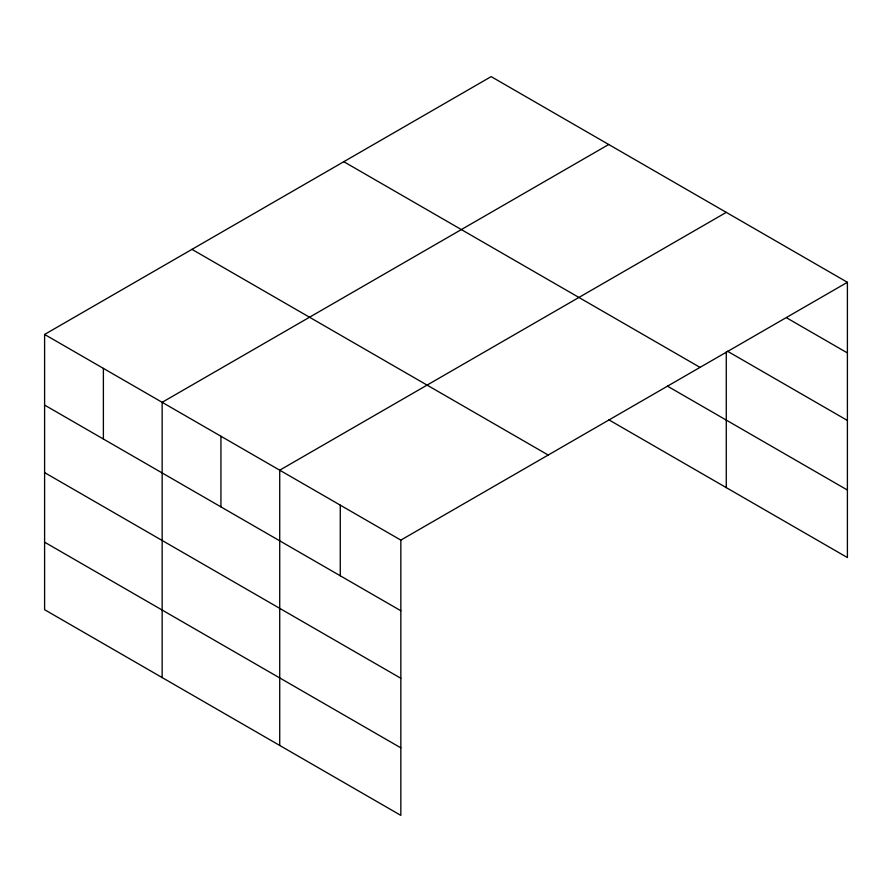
<?xml version="1.0" encoding="UTF-8"?>
<svg xmlns="http://www.w3.org/2000/svg" width="892" height="892" viewBox="0 0 892 892"><rect width="100%" height="100%" fill="white"/><g stroke="black" fill="none" stroke-linecap="round" stroke-linejoin="round"><path stroke-width="1.34" d="M44.6 334.444L400.842 540.117L400.842 815.377L44.6 609.704L44.6 334.444L491.157 76.623L847.4 282.296L847.4 557.556L608.723 419.753M608.723 144.493L162.154 402.314L162.154 677.574M726.278 212.374L279.72 470.184L279.72 745.444M400.842 540.117L847.4 282.296M786.844 317.965L847.4 352.931M727.471 351.214L847.4 420.455M343.799 161.708L700.03 367.381M667.495 386.169L847.4 490.031M191.97 249.359L548.201 455.031M44.6 405.079L400.842 610.752M44.6 472.604L400.842 678.277M44.6 542.18L400.842 747.853M726.278 351.916L726.278 487.623M340.276 505.151L340.276 575.786M220.937 436.255L220.937 506.89M103.383 368.385L103.383 439.009"/></g></svg>
